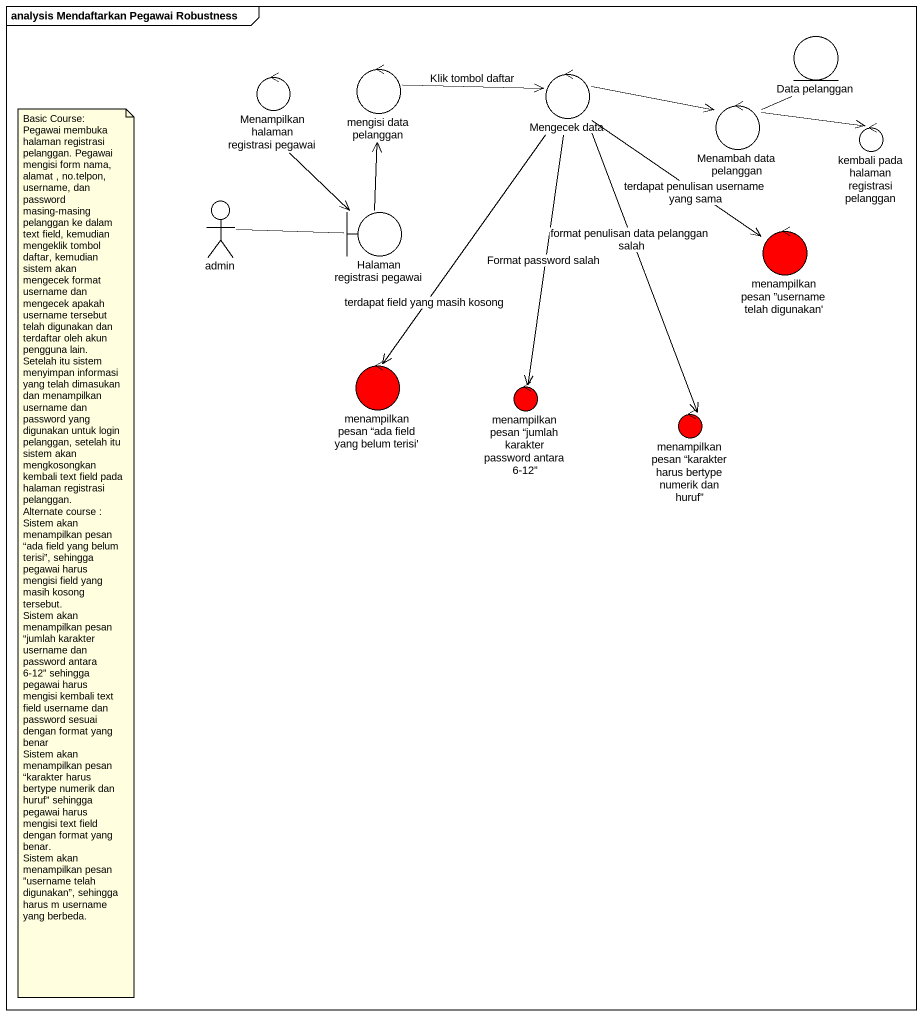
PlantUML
@startuml
mainframe analysis Mendaftarkan Pegawai Robustness
entity "Data pelanggan" as Data_pelanggan
control "Menampilkan halaman registrasi pegawai" as Menampilkan_halaman
control "mengisi data pelanggan" as mengisi_data_pelanggan
control "Mengecek data" as Mengecek_data
control "Menambah data pelanggan" as Menambah_data_pelanggan
control "kembali pada halaman registrasi pelanggan" as kembali_pada_halaman
actor admin
boundary "Halaman registrasi pegawai" as Halaman_registrasi_pegawai
control "menampilkan pesan ”username telah digunakan'" as menampilkan_pesan_username #FF0000
control "menampilkan pesan “ada field yang belum terisi'" as menampilkan_pesan_ada_field #FF0000
control "menampilkan pesan “jumlah karakter password antara 6-12”" as menampilkan_pesan_jumlah #FF0000
control "menampilkan pesan “karakter harus bertype numerik dan huruf”" as menampilkan_pesan_karakter #FF0000
Data_pelanggan -- Menambah_data_pelanggan
Menampilkan_halaman --> Halaman_registrasi_pegawai
mengisi_data_pelanggan -right-> Mengecek_data : Klik tombol daftar
Mengecek_data -right-> Menambah_data_pelanggan
Mengecek_data --> menampilkan_pesan_username : terdapat penulisan username yang sama
Mengecek_data --> menampilkan_pesan_ada_field : terdapat field yang masih kosong
Mengecek_data --> menampilkan_pesan_jumlah : Format password salah
Mengecek_data --> menampilkan_pesan_karakter : format penulisan data pelanggan salah
Menambah_data_pelanggan -right-> kembali_pada_halaman
admin -right- Halaman_registrasi_pegawai
Halaman_registrasi_pegawai -up-> mengisi_data_pelanggan
note as N1
  Basic Course:
  Pegawai membuka halaman registrasi pelanggan. Pegawai mengisi form nama, alamat , no.telpon, username, dan password masing-masing pelanggan ke dalam text field, kemudian mengeklik tombol daftar, kemudian sistem akan mengecek format username dan mengecek apakah username tersebut telah digunakan dan terdaftar oleh akun pengguna lain. Setelah itu sistem menyimpan informasi yang telah dimasukan dan menampilkan username dan password yang digunakan untuk login pelanggan, setelah itu sistem akan mengkosongkan kembali text field pada halaman registrasi pelanggan.
  Alternate course :
  Sistem akan menampilkan pesan “ada field yang belum terisi”, sehingga pegawai harus mengisi field yang masih kosong tersebut.
  Sistem akan menampilkan pesan “jumlah karakter username dan password antara 6-12” sehingga pegawai harus mengisi kembali text field username dan password sesuai dengan format yang benar
  Sistem akan menampilkan pesan “karakter harus bertype numerik dan huruf” sehingga pegawai harus mengisi text field dengan format yang benar.
  Sistem akan menampilkan pesan ”username telah digunakan”, sehingga harus m username yang berbeda.
end note
@enduml
